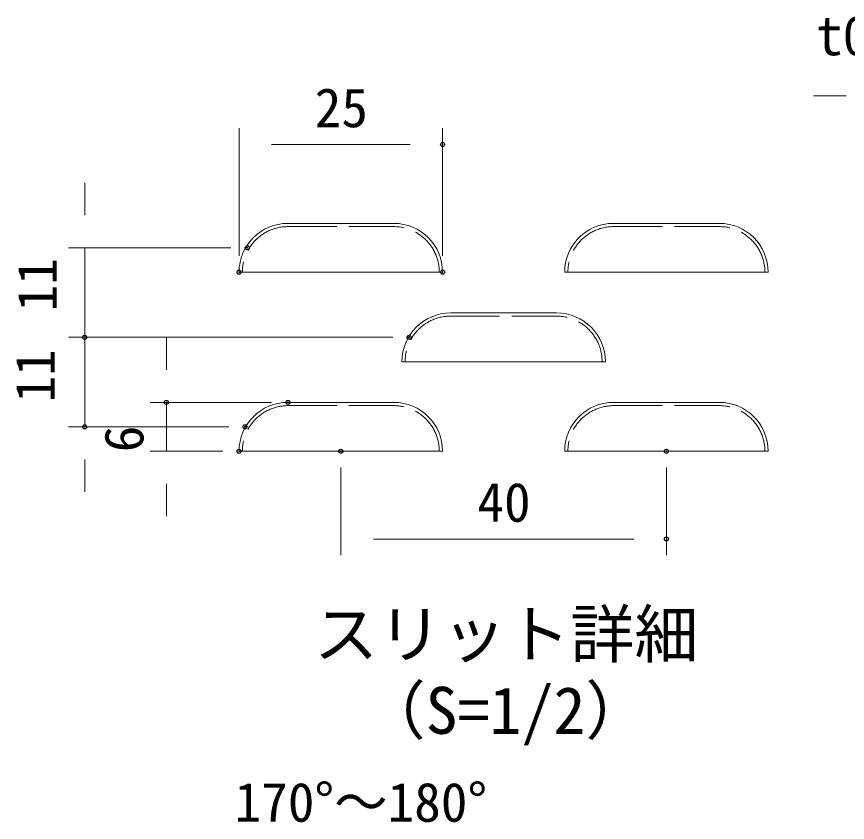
# Model space of a CAD drawing. Units: millimetres, scale not verified, with parts at other scales. Extents: x -4200 to 4200, y -2970 to 2970.
# Drawn here: x 765 to 1786, y -1724 to -734 of the extents above; entities that cross this region are included whole.
import ezdxf
from ezdxf.enums import TextEntityAlignment as Align

# ---------------------------------------------------------------- set-up
doc = ezdxf.new("R2010")
doc.units = ezdxf.units.MM
doc.header["$LTSCALE"] = 10
doc.header["$PDMODE"] = 32
doc.header["$PDSIZE"] = 5
doc.linetypes.add('DASHED', pattern=[7.5, 6, -1.5])
for name, color, linetype, lineweight in [('0-1_D-TTL-TXT', 7, 'Continuous', 25), ('0-3_D-STR-DIM', 7, 'Continuous', 13), ('0-5_D-STR3', 3, 'Continuous', 13), ('0-6_D-STR2', 7, 'Continuous', 13), ('0-8_Defpoints', 8, 'Continuous', 25)]:
    doc.layers.add(name, color=color, linetype=linetype, lineweight=lineweight)
doc.styles.add('ＭＳ ゴシック', font='')
doc.styles.get('ＭＳ ゴシック').set_extended_font_data('MS Gothic')

msp = doc.modelspace()

# ---------------------------------------------------------------- linework, layer by layer
at = {"layer": '0-3_D-STR-DIM'}
for p, q in [((1784.16, -831.65), (1744.16, -831.65)), ((1038.39, -1028.26), (1038.39, -871.32)), ((1288.39, -1028.26), (1288.39, -871.32)), ((1078.39, -891.32), (1248.39, -891.32)), ((848.71, -978.26), (848.71, -938.26)), ((1028.46, -1018.26), (828.71, -1018.26)), ((848.71, -1018.26), (848.71, -1128.26)), ((848.71, -1088.26), (848.71, -1048.26)), ((1227.28, -1128.26), (828.71, -1128.26)), ((1227.28, -1128.26), (828.71, -1128.26)), ((848.71, -1128.26), (848.71, -1238.26)), ((949.1, -1168.26), (949.1, -1128.26)), ((848.71, -1168.26), (848.71, -1208.26)), ((1078.39, -1208.26), (929.1, -1208.26)), ((949.1, -1268.26), (949.1, -1208.26)), ((1025.62, -1238.26), (828.71, -1238.26)), ((1018.39, -1268.26), (929.1, -1268.26)), ((848.71, -1278.26), (848.71, -1318.26)), ((1163.39, -1288.26), (1163.39, -1396.18)), ((1563.39, -1288.26), (1563.39, -1396.18)), ((949.1, -1308.26), (949.1, -1348.26)), ((1203.39, -1376.18), (1523.39, -1376.18))]:
    msp.add_line(p, q, dxfattribs=at)
at = {"layer": '0-5_D-STR3', "linetype": 'DASHED'}
for p, q in [((1098.39, -992.26), (1228.39, -992.26)), ((1498.39, -992.26), (1628.39, -992.26)), ((1298.39, -1102.26), (1428.39, -1102.26)), ((1098.39, -1212.26), (1228.39, -1212.26)), ((1498.39, -1212.26), (1628.39, -1212.26))]:
    msp.add_line(p, q, dxfattribs=at)
for centre, start, end in [((1098.39, -1048.26), 90, 180), ((1228.39, -1048.26), 0, 90), ((1498.39, -1048.26), 90, 180), ((1628.39, -1048.26), 0, 90), ((1298.39, -1158.26), 90, 180), ((1428.39, -1158.26), 0, 90), ((1098.39, -1268.26), 90, 180), ((1228.39, -1268.26), 0, 90), ((1498.39, -1268.26), 90, 180), ((1628.39, -1268.26), 0, 90)]:
    msp.add_arc(centre, 56, start, end, dxfattribs=at)
at = {"layer": '0-6_D-STR2'}
for p, q in [((1098.39, -988.26), (1228.39, -988.26)), ((1498.39, -988.26), (1628.39, -988.26)), ((1038.39, -1048.26), (1288.39, -1048.26)), ((1438.39, -1048.26), (1688.39, -1048.26)), ((1298.39, -1098.26), (1428.39, -1098.26)), ((1238.39, -1158.26), (1488.39, -1158.26)), ((1098.39, -1208.26), (1228.39, -1208.26)), ((1498.39, -1208.26), (1628.39, -1208.26)), ((1038.39, -1268.26), (1288.39, -1268.26)), ((1438.39, -1268.26), (1688.39, -1268.26))]:
    msp.add_line(p, q, dxfattribs=at)
for centre, start, end in [((1098.39, -1048.26), 90, 180), ((1228.39, -1048.26), 0, 90), ((1498.39, -1048.26), 90, 180), ((1628.39, -1048.26), 0, 90), ((1298.39, -1158.26), 90, 180), ((1428.39, -1158.26), 0, 90), ((1098.39, -1268.26), 90, 180), ((1228.39, -1268.26), 0, 90), ((1498.39, -1268.26), 90, 180), ((1628.39, -1268.26), 0, 90)]:
    msp.add_arc(centre, 60, start, end, dxfattribs=at)
at = {"layer": '0-8_Defpoints'}
for p in [(1288.39, -891.32), (1048.46, -1018.26), (1038.39, -1048.26), (1288.39, -1048.26), (848.71, -1128.26), (1247.28, -1128.26), (949.1, -1208.26), (1098.39, -1208.26), (848.71, -1238.26), (1045.62, -1238.26), (1038.39, -1268.26), (1163.39, -1268.26), (1563.39, -1268.26), (1563.39, -1376.18)]:
    msp.add_point(p, dxfattribs=at)

# ---------------------------------------------------------------- texts
at = {"layer": '0-1_D-TTL-TXT', "style": 'ＭＳ ゴシック'}
for s, p in [('スリット詳細', (1130.42, -1539.07)), ('（S=1/2）', (1188.9, -1632.85))]:
    msp.add_text(s, height=57.7, dxfattribs=at).set_placement(p, align=Align.BOTTOM_LEFT)
at = {"layer": '0-3_D-STR-DIM', "style": 'ＭＳ ゴシック'}
for s, p in [('t0.4', (1747.22, -796.13)), ('25', (1131.29, -884.57)), ('40', (1331.14, -1369.43)), ('170°～180°', (1032.86, -1738))]:
    msp.add_text(s, height=48.09, dxfattribs=at).set_placement(p, align=Align.BOTTOM_LEFT)
for s, p in [('11', (828.82, -1096.38)), ('11', (826.24, -1208.44)), ('6', (935.31, -1269.49))]:
    msp.add_text(s, height=48.09, rotation=90, dxfattribs=at).set_placement(p, align=Align.BOTTOM_LEFT)

doc.saveas('drawing.dxf')
